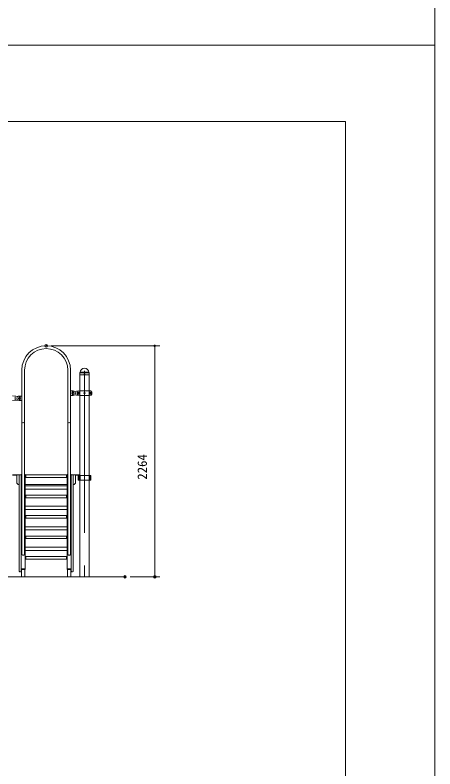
# Model space of a CAD drawing. Units: millimetres on the paper, scale 1:50. Extents: x 0 to 420, y -297 to 594.
# Drawn here: x 337.8 to 420, y 155.2 to 302.9 of the extents above; entities that cross this region are included whole.
import ezdxf
from ezdxf.enums import TextEntityAlignment as Align

# ---------------------------------------------------------------- set-up
doc = ezdxf.new("R2010")
doc.units = ezdxf.units.MM
doc.header["$PDMODE"] = 32
doc.header["$PDSIZE"] = 0.5
doc.linetypes.add('USER1', pattern=[50.8, 31.75, -6.35, 6.35, -6.35])
for name, color, linetype, lineweight in [('DEFPOINTS_5', 7, 'Continuous', 9), ('LY_1', 7, 'Continuous', 9), ('LY_2', 7, 'Continuous', 18)]:
    doc.layers.add(name, color=color, linetype=linetype, lineweight=lineweight)
doc.styles.add('ＭＳ ゴシック', font='')
doc.styles.get('ＭＳ ゴシック').set_extended_font_data('MS Gothic')

# ---------------------------------------------------------------- blocks, each defined once
blk = doc.blocks.new('-004-_DOTSMALL')
at = {"color": 7, "linetype": 'Continuous', "lineweight": 9}
blk.add_circle((0, 0), 0.0625, dxfattribs=at)
blk.add_circle((0, 0), 0.0625, dxfattribs=at)

msp = doc.modelspace()

# ---------------------------------------------------------------- linework, layer by layer
at = {"layer": 'DEFPOINTS_5'}
for p, q in [((420, 297), (420, 594)), ((0, 297), (420, 297)), ((420, 297), (0, 297)), ((420, 0), (420, 297))]:
    msp.add_line(p, q, dxfattribs=at)
at = {"layer": 'LY_1', "lineweight": 18}
for p, q in [((344.886, 238.071), (366.153, 238.071)), ((365.153, 238.071), (365.153, 192.799)), ((350.493, 232.81), (352.28, 232.81)), ((350.529, 232.879), (352.24, 232.879)), ((350.051, 228.614), (350.051, 228.984)), ((350.421, 228.984), (350.051, 228.984)), ((352.351, 228.984), (352.721, 228.984)), ((352.721, 228.614), (352.721, 228.984)), ((350.421, 228.614), (350.051, 228.614)), ((352.351, 228.614), (352.721, 228.614)), ((360.313, 192.799), (366.153, 192.799))]:
    msp.add_line(p, q, dxfattribs=at)
at = {"layer": 'LY_1'}
for p, q in [((339.114, 222.799), (339.114, 233.299)), ((339.658, 222.799), (339.658, 233.3)), ((348.114, 222.799), (348.114, 233.3)), ((348.658, 222.799), (348.658, 233.299)), ((350.457, 232.389), (350.465, 232.786)), ((350.467, 232.38), (350.457, 232.389)), ((350.467, 232.38), (352.306, 232.38)), ((350.49, 232.844), (350.512, 232.866)), ((350.495, 192.799), (350.495, 232.38)), ((352.282, 232.844), (352.26, 232.866)), ((352.277, 192.799), (352.277, 232.38)), ((352.315, 232.39), (352.306, 232.38)), ((352.315, 232.39), (352.307, 232.786)), ((349.186, 229.239), (348.658, 229.239)), ((349.836, 229.194), (349.206, 229.148)), ((350.466, 229.249), (349.836, 229.194)), ((352.306, 229.249), (350.466, 229.249)), ((352.306, 229.249), (352.622, 229.222)), ((337.306, 228.249), (337.936, 228.194)), ((337.936, 228.194), (338.567, 228.148)), ((337.936, 227.404), (338.567, 227.451)), ((338.586, 228.239), (339.114, 228.239)), ((349.186, 228.359), (348.658, 228.359)), ((349.836, 228.404), (349.206, 228.451)), ((350.466, 228.349), (349.836, 228.404)), ((352.306, 228.349), (350.466, 228.349)), ((352.306, 228.349), (352.622, 228.377)), ((337.306, 227.349), (337.936, 227.404)), ((338.586, 227.359), (339.115, 227.359)), ((339.114, 197.28), (339.114, 222.799)), ((339.658, 197.28), (339.658, 222.799)), ((348.114, 197.28), (348.114, 222.799)), ((348.658, 197.28), (348.658, 222.799)), ((337.277, 212.799), (338.136, 212.799)), ((337.277, 212.753), (338.136, 212.753)), ((338.136, 212.739), (338.136, 211.299)), ((338.986, 212.799), (338.196, 212.799)), ((338.606, 193.899), (338.606, 212.699)), ((338.986, 212.863), (339.114, 212.863)), ((338.986, 193.899), (338.986, 212.863)), ((339.658, 212.863), (339.786, 212.863)), ((339.786, 194.279), (339.786, 212.863)), ((347.986, 212.799), (339.786, 212.799)), ((339.886, 212.299), (339.886, 212.799)), ((347.886, 212.299), (347.886, 212.799)), ((348.114, 212.863), (347.986, 212.863)), ((347.986, 194.279), (347.986, 212.863)), ((348.786, 212.863), (348.658, 212.863)), ((348.786, 193.899), (348.786, 212.863)), ((349.576, 212.799), (348.786, 212.799)), ((349.166, 193.899), (349.166, 212.699)), ((350.495, 212.799), (349.636, 212.799)), ((350.495, 212.753), (349.636, 212.753)), ((349.636, 212.739), (349.636, 211.299)), ((350.15, 212.679), (350.15, 211.779)), ((350.15, 212.679), (352.622, 212.679)), ((350.305, 212.679), (350.305, 211.779)), ((350.364, 212.679), (350.364, 211.779)), ((350.552, 212.679), (350.552, 211.779)), ((352.456, 212.679), (352.456, 211.779)), ((352.622, 212.679), (352.622, 211.779)), ((343.886, 212.299), (339.886, 212.299)), ((343.886, 212.299), (347.886, 212.299)), ((350.15, 211.779), (352.622, 211.779)), ((338.606, 210.899), (338.536, 210.899)), ((343.886, 210.899), (339.786, 210.899)), ((339.786, 210.638), (347.986, 210.638)), ((339.786, 210), (347.986, 210)), ((343.886, 210.899), (347.986, 210.899)), ((349.166, 210.899), (349.236, 210.899)), ((343.886, 208.799), (339.886, 208.799)), ((339.886, 208.299), (339.886, 208.799)), ((343.886, 208.299), (339.886, 208.299)), ((343.886, 208.799), (347.886, 208.799)), ((343.886, 208.299), (347.886, 208.299)), ((347.886, 208.299), (347.886, 208.799)), ((339.786, 206.638), (347.986, 206.638)), ((339.786, 206), (347.986, 206)), ((343.886, 204.799), (339.886, 204.799)), ((339.886, 204.299), (339.886, 204.799)), ((343.886, 204.299), (339.886, 204.299)), ((343.886, 204.799), (347.886, 204.799)), ((343.886, 204.299), (347.886, 204.299)), ((347.886, 204.299), (347.886, 204.799)), ((339.786, 202.638), (347.986, 202.638)), ((339.786, 202), (347.986, 202)), ((343.886, 200.799), (339.886, 200.799)), ((339.886, 200.299), (339.886, 200.799)), ((343.886, 200.299), (339.886, 200.299)), ((343.886, 200.799), (347.886, 200.799)), ((343.886, 200.299), (347.886, 200.299)), ((347.886, 200.299), (347.886, 200.799)), ((339.786, 198.638), (347.986, 198.638)), ((339.786, 198), (347.986, 198)), ((339.117, 197.251), (339.114, 197.28)), ((339.123, 197.223), (339.117, 197.251)), ((339.135, 197.196), (339.123, 197.223)), ((339.151, 197.17), (339.135, 197.196)), ((339.17, 197.146), (339.151, 197.17)), ((339.194, 197.125), (339.17, 197.146)), ((339.221, 197.106), (339.194, 197.125)), ((339.25, 197.09), (339.221, 197.106)), ((339.282, 197.077), (339.25, 197.09)), ((339.316, 197.068), (339.282, 197.077)), ((339.351, 197.062), (339.316, 197.068)), ((339.386, 197.06), (339.351, 197.062)), ((339.422, 197.062), (339.386, 197.06)), ((339.457, 197.068), (339.422, 197.062)), ((339.49, 197.077), (339.457, 197.068)), ((339.522, 197.09), (339.49, 197.077)), ((339.552, 197.106), (339.522, 197.09)), ((339.579, 197.125), (339.552, 197.106)), ((339.602, 197.146), (339.579, 197.125)), ((339.622, 197.17), (339.602, 197.146)), ((339.638, 197.196), (339.622, 197.17)), ((339.649, 197.223), (339.638, 197.196)), ((339.656, 197.251), (339.649, 197.223)), ((339.658, 197.28), (339.656, 197.251)), ((343.886, 196.799), (339.886, 196.799)), ((339.886, 196.299), (339.886, 196.799)), ((343.886, 196.799), (347.886, 196.799)), ((347.886, 196.299), (347.886, 196.799)), ((348.114, 197.28), (348.117, 197.251)), ((348.117, 197.251), (348.123, 197.223)), ((348.123, 197.223), (348.135, 197.196)), ((348.135, 197.196), (348.151, 197.17)), ((348.151, 197.17), (348.17, 197.146)), ((348.17, 197.146), (348.194, 197.125)), ((348.194, 197.125), (348.221, 197.106)), ((348.221, 197.106), (348.25, 197.09)), ((348.25, 197.09), (348.282, 197.077)), ((348.282, 197.077), (348.316, 197.068)), ((348.316, 197.068), (348.351, 197.062)), ((348.351, 197.062), (348.386, 197.06)), ((348.386, 197.06), (348.422, 197.062)), ((348.422, 197.062), (348.457, 197.068)), ((348.457, 197.068), (348.49, 197.077)), ((348.49, 197.077), (348.522, 197.09)), ((348.522, 197.09), (348.552, 197.106)), ((348.552, 197.106), (348.579, 197.125)), ((348.579, 197.125), (348.602, 197.146)), ((348.602, 197.146), (348.622, 197.17)), ((348.622, 197.17), (348.638, 197.196)), ((348.638, 197.196), (348.649, 197.223)), ((348.649, 197.223), (348.656, 197.251)), ((348.656, 197.251), (348.658, 197.28)), ((343.886, 196.299), (339.886, 196.299)), ((343.886, 196.299), (347.886, 196.299)), ((338.706, 193.799), (338.886, 193.799)), ((338.986, 194.399), (339.786, 194.399)), ((338.986, 194.279), (339.786, 194.279)), ((339.046, 192.799), (339.046, 194.279)), ((339.726, 192.799), (339.726, 194.279)), ((348.786, 194.399), (347.986, 194.399)), ((348.786, 194.279), (347.986, 194.279)), ((348.046, 192.799), (348.046, 194.279)), ((348.726, 192.799), (348.726, 194.279)), ((349.066, 193.799), (348.886, 193.799)), ((359.313, 192.799), (237.483, 192.799))]:
    msp.add_line(p, q, dxfattribs=at)
at = {"layer": 'LY_1', "linetype": 'USER1', "lineweight": 18}
msp.add_line((351.386, 233.158), (351.386, 192.799), dxfattribs=at)
at = {"layer": 'LY_1'}
for centre, radius in [((351.386, 232.54), 0.06), ((349.186, 228.799), 0.15), ((338.586, 227.799), 0.15)]:
    msp.add_circle(centre, radius, dxfattribs=at)
at = {"layer": 'LY_1', "lineweight": 18}
for centre, radius in [((350.236, 228.799), 0.185), ((352.536, 228.799), 0.185), ((350.236, 228.799), 0.1), ((351.386, 228.799), 0.1), ((352.536, 228.799), 0.1)]:
    msp.add_circle(centre, radius, dxfattribs=at)
at = {"layer": 'LY_1'}
for centre, radius, start, end in [((343.886, 233.299), 4.772, 0, 180), ((343.886, 233.299), 4.228, 0, 180), ((351.386, 232.799), 0.864, 90, 173.3676), ((351.386, 232.799), 0.864, 6.6324, 90), ((350.549, 232.785), 0.084, 135, 178.99605), ((350.472, 232.906), 0.056, 315, 353.3676), ((352.3, 232.906), 0.056, 186.6324, 225), ((352.223, 232.785), 0.084, 1.00395, 45), ((349.236, 228.799), 0.35, 95, 265), ((349.186, 228.799), 0.44, 270, 90), ((350.936, 228.799), 1, 163.80375, 196.19625), ((350.168, 229.022), 0.2, 95, 163.80375), ((352.604, 229.022), 0.2, 16.19625, 85), ((351.836, 228.799), 1, 343.80375, 16.19625), ((336.836, 227.799), 1, 343.80375, 16.19625), ((338.586, 227.799), 0.44, 90, 270), ((338.536, 227.799), 0.35, 275, 85), ((350.168, 228.576), 0.2, 196.19625, 265), ((352.604, 228.576), 0.2, 275, 343.80375), ((339.386, 222.799), 0.272, 0, 180), ((348.386, 222.799), 0.272, 0, 180), ((338.196, 212.739), 0.06, 90, 180), ((338.706, 212.699), 0.1, 90, 180), ((338.886, 212.699), 0.1, 0, 90), ((348.886, 212.699), 0.1, 90, 180), ((349.066, 212.699), 0.1, 0, 90), ((349.576, 212.739), 0.06, 0, 90), ((338.536, 211.299), 0.4, 180, 270), ((349.236, 211.299), 0.4, 270, 0), ((338.706, 193.899), 0.1, 180, 270), ((338.886, 193.899), 0.1, 270, 0), ((348.886, 193.899), 0.1, 180, 270), ((349.066, 193.899), 0.1, 270, 0)]:
    msp.add_arc(centre, radius, start, end, dxfattribs=at)
at = {"layer": 'LY_1', "lineweight": 18}
for centre, start, end in [((347.861, 228.799), 355.87048, 4.12952), ((354.912, 228.799), 175.87048, 184.12952)]:
    msp.add_arc(centre, 2.567, start, end, dxfattribs=at)
at = {"layer": 'LY_1'}
for p in [(343.886, 238.071), (359.313, 192.799), (359.313, 192.799), (365.153, 192.799)]:
    msp.add_point(p, dxfattribs=at)
at = {"layer": 'LY_2', "lineweight": 9}
for p, q in [((402.5, 282), (17.5, 282)), ((402.5, 15), (402.5, 282))]:
    msp.add_line(p, q, dxfattribs=at)

# ---------------------------------------------------------------- block references
at = {"layer": 'LY_1', "xscale": 2.32, "yscale": 2.32}
for p, rotation in [((365.153, 238.071), 90), ((365.153, 192.799), 270)]:
    msp.add_blockref('-004-_DOTSMALL', p, dxfattribs=dict(at, rotation=rotation))

# ---------------------------------------------------------------- texts
at = {"layer": 'LY_1', "style": 'ＭＳ ゴシック'}
msp.add_text('2264', height=1.833, rotation=90, dxfattribs=at).set_placement((364.153, 211.852), align=Align.BOTTOM_LEFT)

doc.saveas('drawing.dxf')
